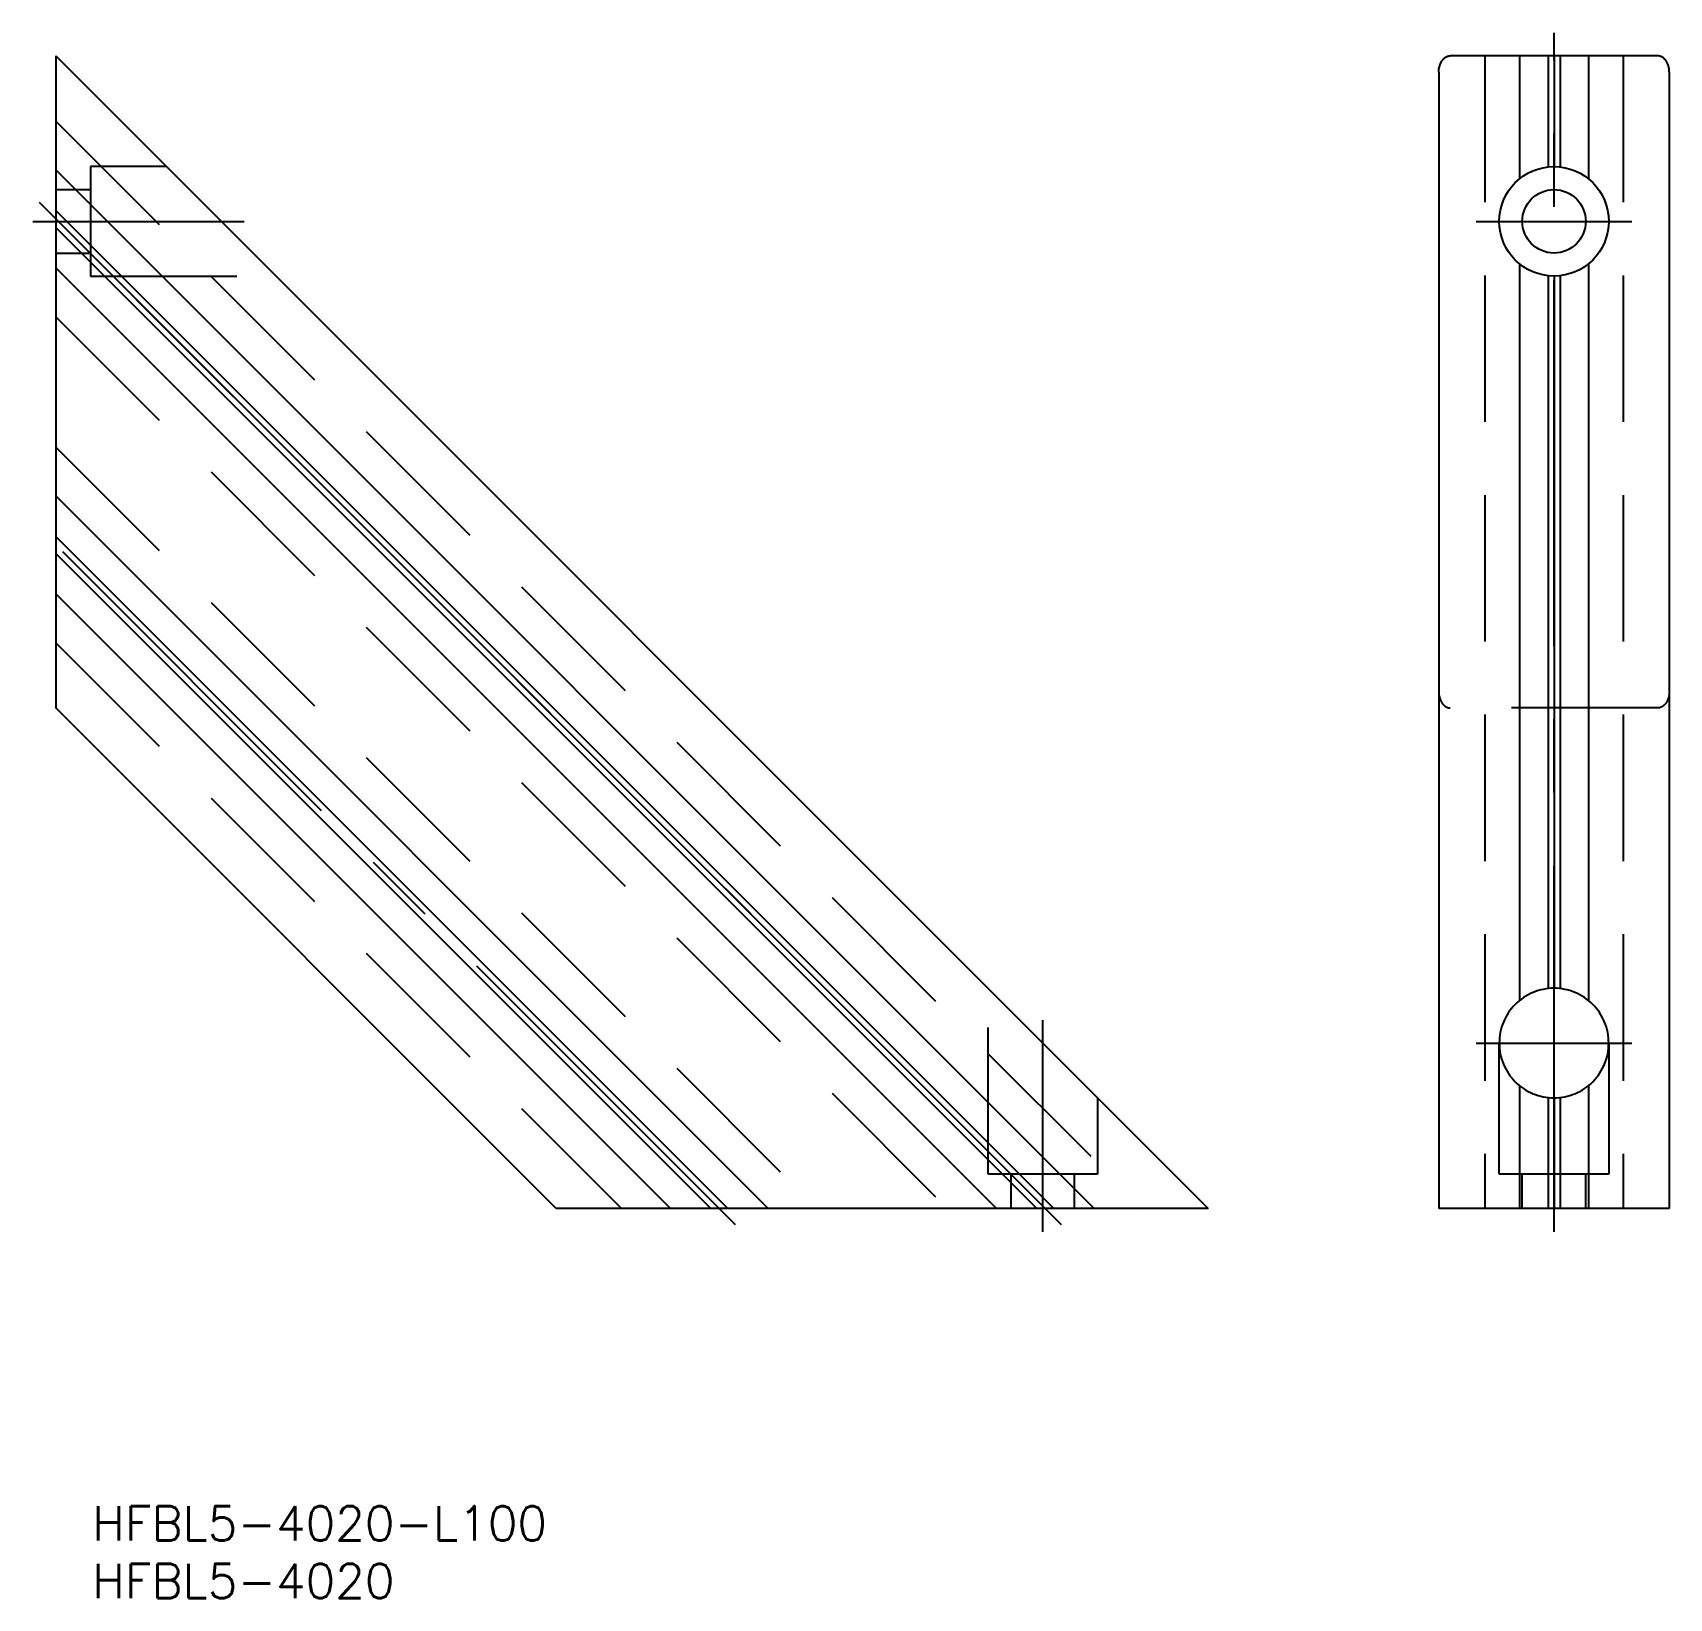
# Model space of a CAD drawing. Extents: x -122 to 20, y -34 to 102.
import ezdxf

# ---------------------------------------------------------------- set-up
doc = ezdxf.new("R2010")
doc.units = 0
doc.linetypes.add('CENTER', pattern=[50.8, 31.75, -6.35, 6.35, -6.35])
doc.linetypes.add('DASHED', pattern=[19.05, 12.7, -6.35])
doc.layers.get('0').update_dxf_attribs({"linetype": 'CONTINUOUS'})
doc.layers.add('CENTER', color=1, linetype='CONTINUOUS')
doc.styles.get("Standard").update_dxf_attribs({"font": 'txt.shx', "height": 3, "bigfont": 'bigfont.shx'})

msp = doc.modelspace()

# ---------------------------------------------------------------- linework, layer by layer
at = {"color": 7, "linetype": 'CONTINUOUS'}
for p, q in [((-120, 100), (-20, 0)), ((-120, 100), (-120, 43.43)), ((19, 100), (1, 100)), ((7, 100), (7, 89.32)), ((9.48, 100), (9.48, 90.36)), ((10, 100), (10, 90.39)), ((10.52, 100), (10.52, 90.36)), ((13, 100), (13, 89.32)), ((0, 98.59), (0, 0)), ((20, 98.59), (20, 0)), ((-120, 90.1), (-29.9, 0)), ((-120, 86.59), (-33.41, 0)), ((-120, 85.86), (-34.14, 0)), ((-120, 85.12), (-34.88, 0)), ((-120, 81.62), (-38.38, 0)), ((7, 81.96), (7, 18.04)), ((13, 81.96), (13, 18.04)), ((9.48, 80.92), (9.48, 19.08)), ((10, 80.89), (10, 19.11)), ((10.52, 80.92), (10.52, 19.08)), ((-120, 61.82), (-58.18, 0)), ((-120, 58.31), (-61.69, 0)), ((-120, 56.84), (-63.16, 0)), ((-120, 53.33), (-66.67, 0)), ((-76.57, 0), (-120, 43.43)), ((7, 10.68), (7, 0)), ((13, 10.68), (13, 0)), ((9.48, 9.64), (9.48, 0)), ((10, 9.61), (10, 0)), ((10.52, 9.64), (10.52, 0)), ((-20, 0), (-76.57, 0)), ((20, 0), (0, 0))]:
    msp.add_line(p, q, dxfattribs=at)
at = {"color": 3, "linetype": 'DASHED'}
for p, q in [((4, 100), (4, 0)), ((16, 100), (16, 0)), ((-120, 94.34), (-25.66, 0)), ((-110.39, 90.39), (-117, 90.39)), ((-117, 90.39), (-117, 80.89)), ((-117, 80.89), (-100.89, 80.89)), ((-120, 77.37), (-42.63, 0)), ((-120, 66.06), (-53.94, 0)), ((-120, 49.09), (-70.91, 0)), ((19, 43.43), (1, 43.43)), ((-39.11, 3), (-39.11, 19.11)), ((5.25, 3), (5.25, 14.36)), ((14.75, 14.36), (14.75, 3)), ((-29.61, 9.61), (-29.61, 3)), ((-29.61, 3), (-39.11, 3)), ((14.75, 3), (5.25, 3))]:
    msp.add_line(p, q, dxfattribs=at)
for points in [[(-120, 88.39), (-117, 88.39)], [(-120, 82.89), (-117, 82.89)], [(-37.11, 0), (-37.11, 3)], [(-31.61, 0), (-31.61, 3)], [(7.25, 0), (7.25, 3)], [(12.75, 0), (12.75, 3)]]:
    msp.add_lwpolyline(points, dxfattribs=at)
at = {"color": 7, "linetype": 'CONTINUOUS'}
for points in [[(0, 98.59, 0), (0, 98.6, 0), (0, 98.62, 0), (0, 98.64, 0), (0, 98.66, 0), (0, 98.67, 0), (0, 98.69, 0), (0, 98.71, 0), (0, 98.72, 0), (0.01, 98.74, 0), (0.01, 98.76, 0), (0.01, 98.78, 0), (0.01, 98.79, 0), (0.01, 98.81, 0), (0.01, 98.83, 0), (0.02, 98.84, 0), (0.02, 98.86, 0), (0.02, 98.88, 0), (0.02, 98.9, 0), (0.03, 98.91, 0), (0.03, 98.93, 0), (0.03, 98.95, 0), (0.04, 98.96, 0), (0.04, 98.98, 0), (0.04, 99, 0), (0.05, 99.01, 0), (0.05, 99.03, 0), (0.05, 99.05, 0), (0.06, 99.06, 0), (0.06, 99.08, 0), (0.07, 99.09, 0), (0.07, 99.11, 0), (0.08, 99.13, 0), (0.08, 99.14, 0), (0.09, 99.16, 0), (0.09, 99.17, 0), (0.1, 99.19, 0), (0.1, 99.21, 0), (0.11, 99.22, 0), (0.11, 99.24, 0), (0.12, 99.25, 0), (0.12, 99.27, 0), (0.13, 99.28, 0), (0.14, 99.3, 0), (0.14, 99.31, 0), (0.15, 99.33, 0), (0.16, 99.34, 0), (0.16, 99.36, 0), (0.17, 99.37, 0), (0.18, 99.39, 0), (0.18, 99.4, 0), (0.19, 99.41, 0), (0.2, 99.43, 0), (0.2, 99.44, 0), (0.21, 99.46, 0), (0.22, 99.47, 0), (0.23, 99.48, 0), (0.23, 99.5, 0), (0.24, 99.51, 0), (0.25, 99.52, 0), (0.26, 99.54, 0), (0.27, 99.55, 0), (0.28, 99.56, 0), (0.28, 99.57, 0), (0.29, 99.59, 0), (0.3, 99.6, 0), (0.31, 99.61, 0), (0.32, 99.62, 0), (0.33, 99.63, 0), (0.34, 99.65, 0), (0.35, 99.66, 0), (0.36, 99.67, 0), (0.37, 99.68, 0), (0.38, 99.69, 0), (0.38, 99.7, 0), (0.39, 99.71, 0), (0.4, 99.72, 0), (0.41, 99.73, 0), (0.42, 99.74, 0), (0.43, 99.75, 0), (0.44, 99.76, 0), (0.45, 99.77, 0), (0.47, 99.78, 0), (0.48, 99.79, 0), (0.49, 99.8, 0), (0.5, 99.81, 0), (0.51, 99.82, 0), (0.52, 99.82, 0), (0.53, 99.83, 0), (0.54, 99.84, 0), (0.55, 99.85, 0), (0.56, 99.86, 0), (0.57, 99.86, 0), (0.58, 99.87, 0), (0.59, 99.88, 0), (0.61, 99.89, 0), (0.62, 99.89, 0), (0.63, 99.9, 0), (0.64, 99.91, 0), (0.65, 99.91, 0), (0.66, 99.92, 0), (0.67, 99.92, 0), (0.69, 99.93, 0), (0.7, 99.93, 0), (0.71, 99.94, 0), (0.72, 99.94, 0), (0.73, 99.95, 0), (0.75, 99.95, 0), (0.76, 99.96, 0), (0.77, 99.96, 0), (0.78, 99.97, 0), (0.79, 99.97, 0), (0.81, 99.97, 0), (0.82, 99.98, 0), (0.83, 99.98, 0), (0.84, 99.98, 0), (0.85, 99.98, 0), (0.87, 99.99, 0), (0.88, 99.99, 0), (0.89, 99.99, 0), (0.9, 99.99, 0), (0.91, 100, 0), (0.93, 100, 0), (0.94, 100, 0), (0.95, 100, 0), (0.96, 100, 0), (0.98, 100, 0), (0.99, 100, 0), (1, 100, 0)], [(20, 98.59, 0), (20, 98.6, 0), (20, 98.62, 0), (20, 98.64, 0), (20, 98.66, 0), (20, 98.67, 0), (20, 98.69, 0), (20, 98.71, 0), (20, 98.72, 0), (19.99, 98.74, 0), (19.99, 98.76, 0), (19.99, 98.78, 0), (19.99, 98.79, 0), (19.99, 98.81, 0), (19.99, 98.83, 0), (19.98, 98.84, 0), (19.98, 98.86, 0), (19.98, 98.88, 0), (19.98, 98.9, 0), (19.97, 98.91, 0), (19.97, 98.93, 0), (19.97, 98.95, 0), (19.96, 98.96, 0), (19.96, 98.98, 0), (19.96, 99, 0), (19.95, 99.01, 0), (19.95, 99.03, 0), (19.95, 99.05, 0), (19.94, 99.06, 0), (19.94, 99.08, 0), (19.93, 99.09, 0), (19.93, 99.11, 0), (19.92, 99.13, 0), (19.92, 99.14, 0), (19.91, 99.16, 0), (19.91, 99.17, 0), (19.9, 99.19, 0), (19.9, 99.21, 0), (19.89, 99.22, 0), (19.89, 99.24, 0), (19.88, 99.25, 0), (19.88, 99.27, 0), (19.87, 99.28, 0), (19.86, 99.3, 0), (19.86, 99.31, 0), (19.85, 99.33, 0), (19.84, 99.34, 0), (19.84, 99.36, 0), (19.83, 99.37, 0), (19.82, 99.39, 0), (19.82, 99.4, 0), (19.81, 99.41, 0), (19.8, 99.43, 0), (19.8, 99.44, 0), (19.79, 99.46, 0), (19.78, 99.47, 0), (19.77, 99.48, 0), (19.77, 99.5, 0), (19.76, 99.51, 0), (19.75, 99.52, 0), (19.74, 99.54, 0), (19.73, 99.55, 0), (19.72, 99.56, 0), (19.72, 99.57, 0), (19.71, 99.59, 0), (19.7, 99.6, 0), (19.69, 99.61, 0), (19.68, 99.62, 0), (19.67, 99.63, 0), (19.66, 99.65, 0), (19.65, 99.66, 0), (19.64, 99.67, 0), (19.63, 99.68, 0), (19.62, 99.69, 0), (19.62, 99.7, 0), (19.61, 99.71, 0), (19.6, 99.72, 0), (19.59, 99.73, 0), (19.58, 99.74, 0), (19.57, 99.75, 0), (19.56, 99.76, 0), (19.55, 99.77, 0), (19.54, 99.78, 0), (19.52, 99.79, 0), (19.51, 99.8, 0), (19.5, 99.81, 0), (19.49, 99.82, 0), (19.48, 99.82, 0), (19.47, 99.83, 0), (19.46, 99.84, 0), (19.45, 99.85, 0), (19.44, 99.86, 0), (19.43, 99.86, 0), (19.42, 99.87, 0), (19.41, 99.88, 0), (19.39, 99.89, 0), (19.38, 99.89, 0), (19.37, 99.9, 0), (19.36, 99.91, 0), (19.35, 99.91, 0), (19.34, 99.92, 0), (19.33, 99.92, 0), (19.31, 99.93, 0), (19.3, 99.93, 0), (19.29, 99.94, 0), (19.28, 99.94, 0), (19.27, 99.95, 0), (19.25, 99.95, 0), (19.24, 99.96, 0), (19.23, 99.96, 0), (19.22, 99.97, 0), (19.21, 99.97, 0), (19.2, 99.97, 0), (19.18, 99.98, 0), (19.17, 99.98, 0), (19.16, 99.98, 0), (19.15, 99.98, 0), (19.13, 99.99, 0), (19.12, 99.99, 0), (19.11, 99.99, 0), (19.1, 99.99, 0), (19.09, 100, 0), (19.07, 100, 0), (19.06, 100, 0), (19.05, 100, 0), (19.04, 100, 0), (19.02, 100, 0), (19.01, 100, 0), (19, 100, 0)], [(5.25, 14.36, 0), (5.26, 14.13, 0), (5.27, 13.9, 0), (5.3, 13.67, 0), (5.34, 13.44, 0), (5.39, 13.21, 0), (5.45, 12.98, 0), (5.53, 12.76, 0), (5.61, 12.54, 0), (5.71, 12.33, 0), (5.81, 12.12, 0), (5.93, 11.92, 0), (6.05, 11.72, 0), (6.18, 11.53, 0), (6.33, 11.35, 0), (6.48, 11.17, 0), (6.64, 11, 0), (6.81, 10.84, 0), (6.99, 10.69, 0), (7.17, 10.55, 0), (7.36, 10.41, 0), (7.56, 10.29, 0), (7.76, 10.17, 0), (7.97, 10.07, 0), (8.18, 9.97, 0), (8.4, 9.89, 0), (8.62, 9.82, 0), (8.85, 9.75, 0), (9.07, 9.7, 0), (9.3, 9.66, 0), (9.53, 9.64, 0), (9.77, 9.62, 0), (10, 9.61, 0), (10.23, 9.62, 0), (10.47, 9.64, 0), (10.7, 9.66, 0), (10.93, 9.7, 0), (11.15, 9.75, 0), (11.38, 9.82, 0), (11.6, 9.89, 0), (11.82, 9.97, 0), (12.03, 10.07, 0), (12.24, 10.17, 0), (12.44, 10.29, 0), (12.64, 10.41, 0), (12.83, 10.55, 0), (13.01, 10.69, 0), (13.19, 10.84, 0), (13.36, 11, 0), (13.52, 11.17, 0), (13.67, 11.35, 0), (13.82, 11.53, 0), (13.95, 11.72, 0), (14.07, 11.92, 0), (14.19, 12.12, 0), (14.29, 12.33, 0), (14.39, 12.54, 0), (14.47, 12.76, 0), (14.55, 12.98, 0), (14.61, 13.21, 0), (14.66, 13.44, 0), (14.7, 13.67, 0), (14.73, 13.9, 0), (14.74, 14.13, 0), (14.75, 14.36, 0), (14.74, 14.6, 0), (14.73, 14.83, 0), (14.7, 15.06, 0), (14.66, 15.29, 0), (14.61, 15.52, 0), (14.55, 15.74, 0), (14.47, 15.96, 0), (14.39, 16.18, 0), (14.29, 16.39, 0), (14.19, 16.6, 0), (14.07, 16.8, 0), (13.95, 17, 0), (13.82, 17.19, 0), (13.67, 17.38, 0), (13.52, 17.55, 0), (13.36, 17.72, 0), (13.19, 17.88, 0), (13.01, 18.03, 0), (12.83, 18.18, 0), (12.64, 18.31, 0), (12.44, 18.44, 0), (12.24, 18.55, 0), (12.03, 18.66, 0), (11.82, 18.75, 0), (11.6, 18.83, 0), (11.38, 18.91, 0), (11.15, 18.97, 0), (10.93, 19.02, 0), (10.7, 19.06, 0), (10.47, 19.09, 0), (10.23, 19.11, 0), (10, 19.11, 0), (9.77, 19.11, 0), (9.53, 19.09, 0), (9.3, 19.06, 0), (9.07, 19.02, 0), (8.85, 18.97, 0), (8.62, 18.91, 0), (8.4, 18.83, 0), (8.18, 18.75, 0), (7.97, 18.66, 0), (7.76, 18.55, 0), (7.56, 18.44, 0), (7.36, 18.31, 0), (7.17, 18.18, 0), (6.99, 18.03, 0), (6.81, 17.88, 0), (6.64, 17.72, 0), (6.48, 17.55, 0), (6.33, 17.38, 0), (6.18, 17.19, 0), (6.05, 17, 0), (5.93, 16.8, 0), (5.81, 16.6, 0), (5.71, 16.39, 0), (5.61, 16.18, 0), (5.53, 15.96, 0), (5.45, 15.74, 0), (5.39, 15.52, 0), (5.34, 15.29, 0), (5.3, 15.06, 0), (5.27, 14.83, 0), (5.26, 14.6, 0), (5.25, 14.36, 0)]]:
    msp.add_polyline3d(points, dxfattribs=at)
at = {"color": 3, "linetype": 'DASHED'}
for points in [[(0, 44.85, 0), (0, 44.83, 0), (0, 44.81, 0), (0, 44.79, 0), (0, 44.78, 0), (0, 44.76, 0), (0, 44.74, 0), (0, 44.72, 0), (0, 44.71, 0), (0.01, 44.69, 0), (0.01, 44.67, 0), (0.01, 44.65, 0), (0.01, 44.64, 0), (0.01, 44.62, 0), (0.01, 44.6, 0), (0.02, 44.59, 0), (0.02, 44.57, 0), (0.02, 44.55, 0), (0.02, 44.54, 0), (0.03, 44.52, 0), (0.03, 44.5, 0), (0.03, 44.48, 0), (0.04, 44.47, 0), (0.04, 44.45, 0), (0.04, 44.43, 0), (0.05, 44.42, 0), (0.05, 44.4, 0), (0.05, 44.39, 0), (0.06, 44.37, 0), (0.06, 44.35, 0), (0.07, 44.34, 0), (0.07, 44.32, 0), (0.08, 44.3, 0), (0.08, 44.29, 0), (0.09, 44.27, 0), (0.09, 44.26, 0), (0.1, 44.24, 0), (0.1, 44.22, 0), (0.11, 44.21, 0), (0.11, 44.19, 0), (0.12, 44.18, 0), (0.12, 44.16, 0), (0.13, 44.15, 0), (0.14, 44.13, 0), (0.14, 44.12, 0), (0.15, 44.1, 0), (0.16, 44.09, 0), (0.16, 44.07, 0), (0.17, 44.06, 0), (0.18, 44.05, 0), (0.18, 44.03, 0), (0.19, 44.02, 0), (0.2, 44, 0), (0.2, 43.99, 0), (0.21, 43.98, 0), (0.22, 43.96, 0), (0.23, 43.95, 0), (0.23, 43.93, 0), (0.24, 43.92, 0), (0.25, 43.91, 0), (0.26, 43.9, 0), (0.27, 43.88, 0), (0.28, 43.87, 0), (0.28, 43.86, 0), (0.29, 43.85, 0), (0.3, 43.83, 0), (0.31, 43.82, 0), (0.32, 43.81, 0), (0.33, 43.8, 0), (0.34, 43.79, 0), (0.35, 43.77, 0), (0.36, 43.76, 0), (0.37, 43.75, 0), (0.38, 43.74, 0), (0.38, 43.73, 0), (0.39, 43.72, 0), (0.4, 43.71, 0), (0.41, 43.7, 0), (0.42, 43.69, 0), (0.43, 43.68, 0), (0.44, 43.67, 0), (0.45, 43.66, 0), (0.47, 43.65, 0), (0.48, 43.64, 0), (0.49, 43.63, 0), (0.5, 43.62, 0), (0.51, 43.61, 0), (0.52, 43.61, 0), (0.53, 43.6, 0), (0.54, 43.59, 0), (0.55, 43.58, 0), (0.56, 43.57, 0), (0.57, 43.57, 0), (0.58, 43.56, 0), (0.59, 43.55, 0), (0.61, 43.55, 0), (0.62, 43.54, 0), (0.63, 43.53, 0), (0.64, 43.53, 0), (0.65, 43.52, 0), (0.66, 43.51, 0), (0.67, 43.51, 0), (0.69, 43.5, 0), (0.7, 43.5, 0), (0.71, 43.49, 0), (0.72, 43.49, 0), (0.73, 43.48, 0), (0.75, 43.48, 0), (0.76, 43.47, 0), (0.77, 43.47, 0), (0.78, 43.47, 0), (0.79, 43.46, 0), (0.81, 43.46, 0), (0.82, 43.45, 0), (0.83, 43.45, 0), (0.84, 43.45, 0), (0.85, 43.45, 0), (0.87, 43.44, 0), (0.88, 43.44, 0), (0.89, 43.44, 0), (0.9, 43.44, 0), (0.91, 43.44, 0), (0.93, 43.43, 0), (0.94, 43.43, 0), (0.95, 43.43, 0), (0.96, 43.43, 0), (0.98, 43.43, 0), (0.99, 43.43, 0), (1, 43.43, 0)], [(20, 44.85, 0), (20, 44.83, 0), (20, 44.81, 0), (20, 44.79, 0), (20, 44.78, 0), (20, 44.76, 0), (20, 44.74, 0), (20, 44.72, 0), (20, 44.71, 0), (19.99, 44.69, 0), (19.99, 44.67, 0), (19.99, 44.65, 0), (19.99, 44.64, 0), (19.99, 44.62, 0), (19.99, 44.6, 0), (19.98, 44.59, 0), (19.98, 44.57, 0), (19.98, 44.55, 0), (19.98, 44.54, 0), (19.97, 44.52, 0), (19.97, 44.5, 0), (19.97, 44.48, 0), (19.96, 44.47, 0), (19.96, 44.45, 0), (19.96, 44.43, 0), (19.95, 44.42, 0), (19.95, 44.4, 0), (19.95, 44.39, 0), (19.94, 44.37, 0), (19.94, 44.35, 0), (19.93, 44.34, 0), (19.93, 44.32, 0), (19.92, 44.3, 0), (19.92, 44.29, 0), (19.91, 44.27, 0), (19.91, 44.26, 0), (19.9, 44.24, 0), (19.9, 44.22, 0), (19.89, 44.21, 0), (19.89, 44.19, 0), (19.88, 44.18, 0), (19.88, 44.16, 0), (19.87, 44.15, 0), (19.86, 44.13, 0), (19.86, 44.12, 0), (19.85, 44.1, 0), (19.84, 44.09, 0), (19.84, 44.07, 0), (19.83, 44.06, 0), (19.82, 44.05, 0), (19.82, 44.03, 0), (19.81, 44.02, 0), (19.8, 44, 0), (19.8, 43.99, 0), (19.79, 43.98, 0), (19.78, 43.96, 0), (19.77, 43.95, 0), (19.77, 43.93, 0), (19.76, 43.92, 0), (19.75, 43.91, 0), (19.74, 43.9, 0), (19.73, 43.88, 0), (19.72, 43.87, 0), (19.72, 43.86, 0), (19.71, 43.85, 0), (19.7, 43.83, 0), (19.69, 43.82, 0), (19.68, 43.81, 0), (19.67, 43.8, 0), (19.66, 43.79, 0), (19.65, 43.77, 0), (19.64, 43.76, 0), (19.63, 43.75, 0), (19.62, 43.74, 0), (19.62, 43.73, 0), (19.61, 43.72, 0), (19.6, 43.71, 0), (19.59, 43.7, 0), (19.58, 43.69, 0), (19.57, 43.68, 0), (19.56, 43.67, 0), (19.55, 43.66, 0), (19.54, 43.65, 0), (19.52, 43.64, 0), (19.51, 43.63, 0), (19.5, 43.62, 0), (19.49, 43.61, 0), (19.48, 43.61, 0), (19.47, 43.6, 0), (19.46, 43.59, 0), (19.45, 43.58, 0), (19.44, 43.57, 0), (19.43, 43.57, 0), (19.42, 43.56, 0), (19.41, 43.55, 0), (19.39, 43.55, 0), (19.38, 43.54, 0), (19.37, 43.53, 0), (19.36, 43.53, 0), (19.35, 43.52, 0), (19.34, 43.51, 0), (19.33, 43.51, 0), (19.31, 43.5, 0), (19.3, 43.5, 0), (19.29, 43.49, 0), (19.28, 43.49, 0), (19.27, 43.48, 0), (19.25, 43.48, 0), (19.24, 43.47, 0), (19.23, 43.47, 0), (19.22, 43.47, 0), (19.21, 43.46, 0), (19.2, 43.46, 0), (19.18, 43.45, 0), (19.17, 43.45, 0), (19.16, 43.45, 0), (19.15, 43.45, 0), (19.13, 43.44, 0), (19.12, 43.44, 0), (19.11, 43.44, 0), (19.1, 43.44, 0), (19.09, 43.44, 0), (19.07, 43.43, 0), (19.06, 43.43, 0), (19.05, 43.43, 0), (19.04, 43.43, 0), (19.02, 43.43, 0), (19.01, 43.43, 0), (19, 43.43, 0)]]:
    msp.add_polyline3d(points, dxfattribs=at)
at = {"color": 7, "linetype": 'CONTINUOUS'}
for radius in [4.75, 2.75]:
    msp.add_circle((10, 85.64), radius, dxfattribs=at)
at = {"layer": 'CENTER', "color": 1, "linetype": 'CENTER'}
for p, q in [((10, -2), (10, 102)), ((-32.73, -1.41), (-121.41, 87.27)), ((-122, 85.64), (-103.64, 85.64)), ((3.25, 85.64), (16.75, 85.64)), ((-61.01, -1.41), (-121.41, 58.99)), ((-34.36, -2), (-34.36, 16.36)), ((3.25, 14.36), (16.75, 14.36))]:
    msp.add_line(p, q, dxfattribs=at)

# ---------------------------------------------------------------- texts
at = {"color": 7, "linetype": 'CONTINUOUS'}
for s, p in [('HFBL5-4020-L100', (-116.84, -28.8)), ('HFBL5-4020', (-116.84, -33.8))]:
    msp.add_text(s, height=3, dxfattribs=at).set_placement(p)

doc.saveas('drawing.dxf')
